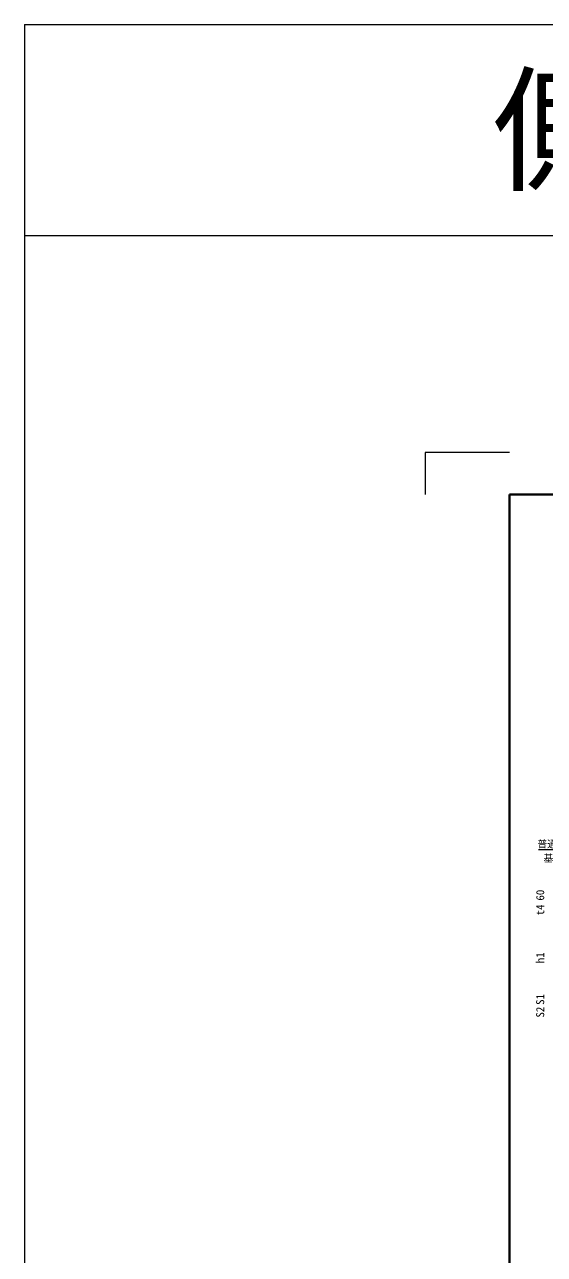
# Model space of a CAD drawing. Units: millimetres, scale not verified. Extents: x 58559 to 106559, y -58351 to -47326.
# Drawn here: x 58559 to 61025, y -53187 to -47351 of the extents above; entities that cross this region are included whole.
import ezdxf
from ezdxf.enums import TextEntityAlignment as Align

# ---------------------------------------------------------------- set-up
doc = ezdxf.new("R2010")
doc.units = ezdxf.units.MM
doc.header["$LTSCALE"] = 50
for name, color, linetype, lineweight in [('0_2', 1, 'Continuous', 13), ('Defpoints_3', 8, 'Continuous', 0), ('図枠', 7, 'Continuous', 5), ('寸法線', 7, 'Continuous', 13), ('引出線', 4, 'Continuous', 13), ('文字', 41, 'Continuous', 13)]:
    doc.layers.add(name, color=color, linetype=linetype, lineweight=lineweight)
doc.styles.add('ＭＳ ゴシック', font='')
doc.styles.get('ＭＳ ゴシック').set_extended_font_data('MS Gothic')

msp = doc.modelspace()

# ---------------------------------------------------------------- linework, layer by layer
at = {"layer": '0_2'}
for p, q in [((58558.8, -47351.45), (58558.8, -58351.45)), ((58558.8, -47351.45), (74558.8, -47351.45)), ((58558.8, -48351.45), (74558.8, -48351.45))]:
    msp.add_line(p, q, dxfattribs=at)
at = {"layer": 'Defpoints_3', "color": 1, "lineweight": 13}
for p, q in [((60458.8, -49381.45), (60458.8, -49581.45)), ((60858.8, -49381.45), (60458.8, -49381.45))]:
    msp.add_line(p, q, dxfattribs=at)
at = {"layer": '図枠', "lineweight": 40}
for q in [(64458.8, -49581.45), (60858.8, -55121.45)]:
    msp.add_line((60858.8, -49581.45), q, dxfattribs=at)
at = {"layer": '引出線'}
msp.add_lwpolyline([(61290.87, -51402.3), (61290.87, -51267.86), (60996.03, -51267.86)], dxfattribs=at)

# ---------------------------------------------------------------- texts
at = {"layer": '寸法線', "style": 'ＭＳ ゴシック'}
for s, p in [('60', (61004.54, -51482.3)), ('t4', (61004.54, -51552.3)), ('h1', (61004.54, -51779.8)), ('S1', (61004.54, -51977.3)), ('S2', (61004.54, -52037.3))]:
    msp.add_text(s, height=37.98, rotation=90, dxfattribs=at).set_placement(p, align=Align.MIDDLE_CENTER)
at = {"layer": '引出線', "style": 'ＭＳ ゴシック'}
for s, p in [('普通アスコン', (61270.87, -51222.65)), ('基礎材', (61160.08, -51289.71))]:
    msp.add_text(s, height=34.18, dxfattribs=at).set_placement(p, align=Align.TOP_RIGHT)
at = {"layer": '文字', "style": 'ＭＳ ゴシック'}
msp.add_text('側溝 製品図', height=474.7, dxfattribs=at).set_placement((62558.8, -47851.45), align=Align.MIDDLE_CENTER)

doc.saveas('drawing.dxf')
